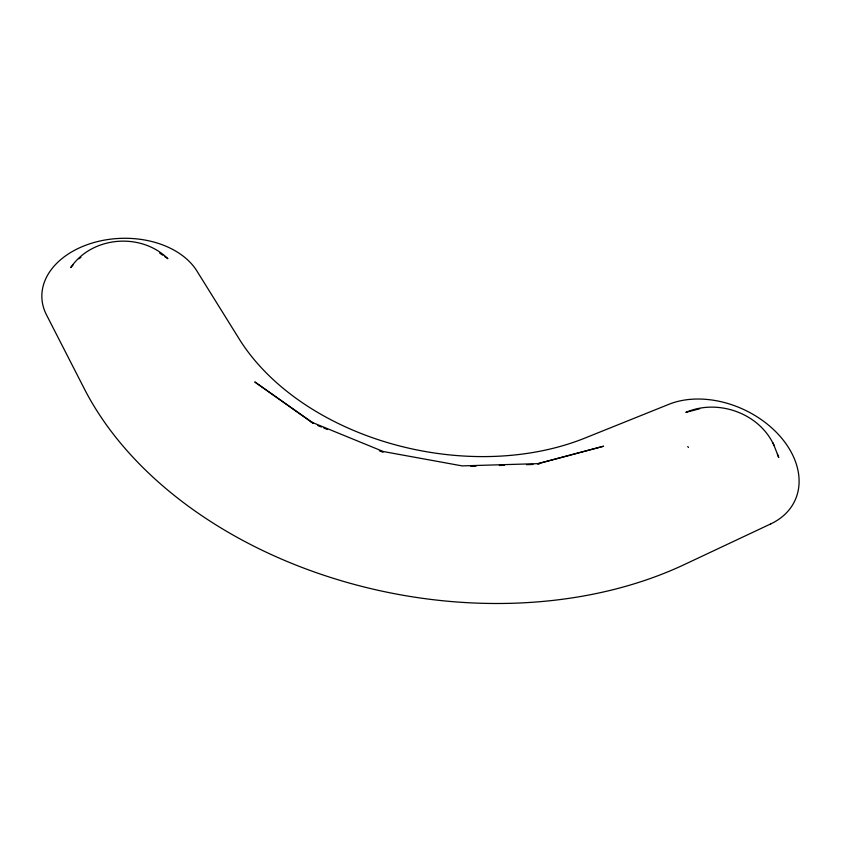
<?xml version="1.0" encoding="UTF-8"?>
<svg xmlns="http://www.w3.org/2000/svg" width="841" height="841" viewBox="0 0 841 841"><rect width="100%" height="100%" fill="white"/><g stroke="black" fill="none" stroke-linecap="round" stroke-linejoin="round"><path stroke-width="1.26" d="M73.156 264.81L70.77 267.533C92.132 236.048 141.109 232.274 167.895 258.702L164.825 256.61M78.781 258.776L80.957 257.367M538.061 463.727L603.607 446.214L537.546 463.717L539.649 463.591L462.14 465.893L383.338 451.543L311.086 421.961L312.789 422.781L254.812 381.961L313.146 423.338M699.701 408.758L685.857 412.374C718.098 398.424 759.686 413.278 774.088 445.593M470.823 466.324L476.006 466.177M499.302 465.472L504.484 465.325M526.487 464.663L532.963 464.474M317.824 425.567L321.451 427.049M323.859 428.037L327.475 429.52M379.354 450.765L382.981 452.248M159.716 253.12L162.786 255.212M687.728 446.55L688.485 447.444M777.431 454.214L778.745 457.546L773.026 442.871M770.787 523.88L684.395 564.542A389.667 273.651 11.2 0 1 84.195 388.553L46.444 314.765A80.81 56.231 -2.2 0 1 93.267 242.723A80.81 56.231 -2.2 0 1 196.868 270.939L239.243 339.039A235.144 163.028 11.2 0 0 584.947 438.066L668.963 404.29A84.636 60.878 25.1 0 1 781.047 437.425A84.636 60.878 25.1 0 1 770.787 523.88"/></g></svg>
